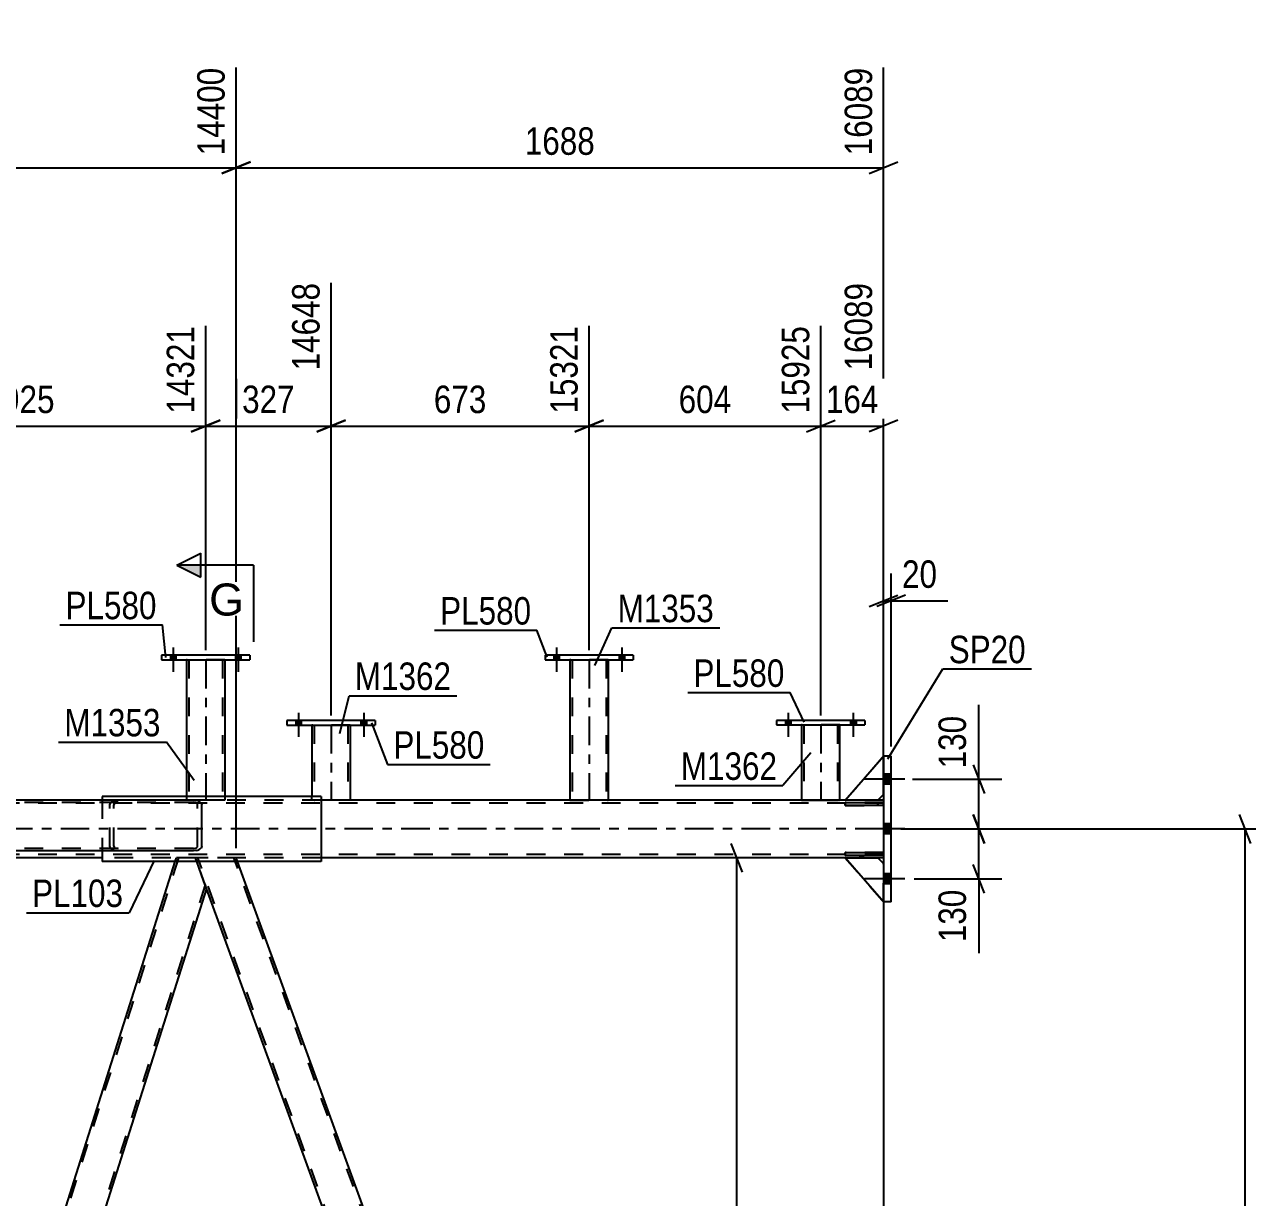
# Model space of a CAD drawing. Header units: millimetres. Extents: x -777 to 412, y -850 to -9.
# Drawn here: x -154.1 to -26.5, y -302.6 to -180.2 of the extents above; entities that cross this region are included whole.
import ezdxf

# ---------------------------------------------------------------- set-up
doc = ezdxf.new("R2010")
doc.units = ezdxf.units.MM
doc.linetypes.add('DXK_LINE_DOT2', pattern=[3.9198, 1.9599, -1.9599])
doc.linetypes.add('DXK_LINE_DOT3', pattern=[5.9187, 2.979, -0.9799, 0.9799, -0.9799])
doc.styles.add('Arial', font='ARIAL.TTF', dxfattribs={"height": 0.2})
doc.styles.add('Arial Narrow', font='ARIALN.TTF', dxfattribs={"height": 0.2})

# ---------------------------------------------------------------- blocks, each defined once
blk = doc.blocks.new('Part-570390744-11764 - 11758')
at = {"color": 2, "linetype": 'Continuous'}
for p, q in [((-138.39, -267.56), (-174.99, -382.96)), ((-135.36, -269.63), (-136.11, -267.56)), ((-135.09, -270.37), (-171.68, -385.76)), ((-135.09, -270.37), (-135.36, -269.63)), ((-173.96, -385.76), (-174.99, -382.96))]:
    blk.add_line(p, q, dxfattribs=at)
at = {"color": 7, "linetype": 'DXK_LINE_DOT2'}
for p, q in [((-138.02, -267.16), (-174.85, -383.33)), ((-138.27, -267.16), (-138.39, -267.56)), ((-136.25, -267.16), (-138.27, -267.16)), ((-136.11, -267.56), (-136.25, -267.16)), ((-135.22, -270), (-172.06, -386.16)), ((-135.09, -270.37), (-135.25, -269.91)), ((-173.82, -386.16), (-173.96, -385.76)), ((-171.81, -386.16), (-173.82, -386.16)), ((-171.68, -385.76), (-171.81, -386.16))]:
    blk.add_line(p, q, dxfattribs=at)
blk = doc.blocks.new('Part-570390744-12090 - 11758')
at = {"color": 2, "linetype": 'Continuous'}
for p, q in [((-97.18, -246.52), (-97.18, -261.16)), ((-93.18, -246.52), (-93.18, -261.16))]:
    blk.add_line(p, q, dxfattribs=at)
at = {"color": 7, "linetype": 'DXK_LINE_DOT2'}
for p, q in [((-93.18, -246.52), (-97.18, -246.52)), ((-96.94, -246.52), (-96.94, -261.17)), ((-93.42, -246.52), (-93.42, -261.17)), ((-97.18, -261.16), (-97.18, -261.17)), ((-97.18, -261.17), (-93.18, -261.17)), ((-93.18, -261.17), (-93.18, -261.16)), ((-93.18, -261.16), (-93.18, -261.17))]:
    blk.add_line(p, q, dxfattribs=at)
at = {"color": 7, "linetype": 'DXK_LINE_DOT3'}
blk.add_line((-95.18, -246.52), (-95.18, -261.17), dxfattribs=at)
blk = doc.blocks.new('Part-570390744-11795 - 11758')
at = {"linetype": 'Continuous'}
h = blk.add_hatch(dxfattribs=at)
h.set_pattern_fill('', scale=0.7, style=0, pattern_type=0)
h.set_pattern_definition([(45, (-164.953, -266.1466), (-1.57154, 1.57154), [])])
h.paths.add_polyline_path([(-165.02, -265.96), (-164.95, -266.15), (-164.76, -266.3), (-164.48, -266.41), (-164.15, -266.44), (-156.29, -266.44), (-155.95, -266.41), (-155.67, -266.3), (-155.48, -266.15), (-155.41, -265.96), (-155.41, -261.64), (-155.48, -261.46), (-155.67, -261.3), (-155.95, -261.2), (-156.29, -261.16), (-164.15, -261.16), (-164.48, -261.2), (-164.76, -261.3), (-164.95, -261.46), (-165.02, -261.64)])
h.paths.add_polyline_path([(-164.55, -261.55), (-164.45, -261.47), (-164.31, -261.42), (-164.15, -261.4), (-156.29, -261.4), (-156.12, -261.42), (-155.98, -261.47), (-155.88, -261.55), (-155.85, -261.64), (-155.85, -265.96), (-155.88, -266.05), (-155.98, -266.13), (-156.12, -266.18), (-156.29, -266.2), (-164.15, -266.2), (-164.31, -266.18), (-164.45, -266.13), (-164.55, -266.05), (-164.58, -265.96), (-164.58, -261.64)])
at = {"color": 2, "linetype": 'Continuous'}
for p, q in [((-164.95, -261.46), (-165.02, -261.64)), ((-164.58, -261.64), (-164.55, -261.55)), ((-164.15, -261.16), (-164.48, -261.2)), ((-164.31, -261.42), (-164.15, -261.4)), ((-164.15, -261.16), (-156.29, -261.16)), ((-164.15, -261.4), (-156.29, -261.4)), ((-136.46, -261.16), (-156.29, -261.16)), ((-155.95, -261.2), (-156.29, -261.16)), ((-156.29, -261.4), (-156.12, -261.42)), ((-155.88, -261.55), (-155.85, -261.64)), ((-155.41, -261.64), (-155.48, -261.46)), ((-136.46, -261.16), (-136.12, -261.2)), ((-135.65, -261.46), (-135.58, -261.64)), ((-165.02, -265.96), (-165.02, -261.64)), ((-164.58, -265.96), (-164.58, -261.64)), ((-155.85, -265.96), (-155.85, -261.64)), ((-155.41, -265.96), (-155.41, -261.64)), ((-135.58, -265.96), (-135.58, -261.64)), ((-165.02, -265.96), (-164.95, -266.15)), ((-164.55, -266.05), (-164.58, -265.96)), ((-164.48, -266.41), (-164.15, -266.44)), ((-164.15, -266.2), (-164.31, -266.18)), ((-164.15, -266.2), (-156.29, -266.2)), ((-164.15, -266.44), (-156.29, -266.44)), ((-156.12, -266.18), (-156.29, -266.2)), ((-156.29, -266.44), (-155.95, -266.41)), ((-136.46, -266.44), (-156.29, -266.44)), ((-155.85, -265.96), (-155.88, -266.05)), ((-155.48, -266.15), (-155.41, -265.96)), ((-136.12, -266.41), (-136.46, -266.44)), ((-135.58, -265.96), (-135.65, -266.15))]:
    blk.add_line(p, q, dxfattribs=at)
at = {"color": 7, "linetype": 'DXK_LINE_DOT2'}
for p, q in [((-156.29, -261.16), (-164.15, -261.16)), ((-136.46, -261.4), (-164.15, -261.4)), ((-145.19, -261.64), (-145.12, -261.46)), ((-144.72, -261.55), (-144.75, -261.64)), ((-144.65, -261.2), (-144.32, -261.16)), ((-144.32, -261.4), (-144.48, -261.42)), ((-136.29, -261.42), (-136.46, -261.4)), ((-136.02, -261.64), (-136.05, -261.55)), ((-145.19, -265.96), (-145.19, -261.64)), ((-144.75, -265.96), (-144.75, -261.64)), ((-136.02, -265.96), (-136.02, -261.64)), ((-136.46, -266.2), (-164.15, -266.2)), ((-164.15, -266.44), (-156.29, -266.44)), ((-145.12, -266.15), (-145.19, -265.96)), ((-144.75, -265.96), (-144.72, -266.05)), ((-144.32, -266.44), (-144.65, -266.41)), ((-144.48, -266.18), (-144.32, -266.2)), ((-136.46, -266.2), (-136.29, -266.18)), ((-136.05, -266.05), (-136.02, -265.96))]:
    blk.add_line(p, q, dxfattribs=at)
at = {"color": 2, "linetype": 'Continuous'}
for centre, radius, start, end in [((-164.35, -262.01), 0.817, 99.5182, 138.0638), ((-164.25, -261.82), 0.409, 99.5182, 138.0638), ((-156.19, -261.82), 0.409, 41.9363, 80.4819), ((-156.09, -262.01), 0.817, 41.9363, 80.4819), ((-136.26, -262.01), 0.817, 41.9363, 80.4819), ((-164.35, -265.6), 0.817, 221.9363, 260.4819), ((-164.25, -265.78), 0.409, 221.9363, 260.4819), ((-156.19, -265.78), 0.409, 279.5182, 318.0638), ((-156.09, -265.6), 0.817, 279.5182, 318.0638), ((-136.26, -265.6), 0.817, 279.5182, 318.0638)]:
    blk.add_arc(centre, radius, start, end, dxfattribs=at)
at = {"color": 7, "linetype": 'DXK_LINE_DOT2'}
for centre, radius, start, end in [((-144.52, -262.01), 0.817, 99.5182, 138.0638), ((-144.42, -261.82), 0.409, 99.5182, 138.0638), ((-136.36, -261.82), 0.409, 41.9363, 80.4819), ((-144.52, -265.6), 0.817, 221.9363, 260.4819), ((-144.42, -265.78), 0.409, 221.9363, 260.4819), ((-136.36, -265.78), 0.409, 279.5182, 318.0638)]:
    blk.add_arc(centre, radius, start, end, dxfattribs=at)
blk = doc.blocks.new('Part-570390744-11779 - 11758')
at = {"color": 7, "linetype": 'DXK_LINE_DOT2'}
for p, q in [((-132, -267.16), (-136.25, -267.16)), ((-135.09, -270.37), (-136.25, -267.16)), ((-92.69, -386.16), (-136, -267.16)), ((-88.94, -386.16), (-132.25, -267.16)), ((-131.85, -267.56), (-132, -267.16)), ((-92.94, -386.16), (-93.09, -385.76)), ((-92.94, -386.16), (-88.68, -386.16)), ((-88.68, -386.16), (-88.83, -385.76))]:
    blk.add_line(p, q, dxfattribs=at)
at = {"color": 2, "linetype": 'Continuous'}
for p, q in [((-88.83, -385.76), (-131.85, -267.56)), ((-93.09, -385.76), (-135.09, -270.37))]:
    blk.add_line(p, q, dxfattribs=at)
blk = doc.blocks.new('Part-570390744-11886 - 11758')
at = {"color": 2, "linetype": 'Continuous'}
for p, q in [((-64.46, -256.56), (-64.46, -271.76)), ((-63.66, -256.56), (-64.46, -256.56)), ((-63.66, -271.76), (-63.66, -256.56)), ((-63.66, -271.76), (-64.46, -271.76))]:
    blk.add_line(p, q, dxfattribs=at)
blk = doc.blocks.new('Part-570390744-11935 - 11758')
at = {"color": 2, "linetype": 'Continuous'}
for p, q in [((-145.99, -260.76), (-145.99, -261.16)), ((-123.15, -260.76), (-145.99, -260.76)), ((-123.15, -260.76), (-123.15, -267.56)), ((-145.99, -266.44), (-145.99, -267.56)), ((-123.15, -267.56), (-145.99, -267.56))]:
    blk.add_line(p, q, dxfattribs=at)
at = {"color": 7, "linetype": 'DXK_LINE_DOT2'}
blk.add_line((-145.99, -261.16), (-145.99, -266.44), dxfattribs=at)
blk = doc.blocks.new('Part-570390744-12382 - 11758')
at = {"color": 2, "linetype": 'Continuous'}
for p, q in [((-68.46, -266.92), (-68.46, -266.6)), ((-68.46, -266.6), (-64.46, -266.6)), ((-64.46, -266.6), (-64.46, -266.92)), ((-64.46, -266.92), (-68.46, -266.92))]:
    blk.add_line(p, q, dxfattribs=at)
at = {"color": 7, "linetype": 'DXK_LINE_DOT2'}
blk.add_line((-65.06, -266.92), (-65.06, -266.6), dxfattribs=at)
blk = doc.blocks.new('Part-570390744-12361 - 11758')
at = {"color": 2, "linetype": 'Continuous'}
for p, q in [((-126.7, -252.84), (-126.7, -253.32)), ((-117.5, -252.84), (-126.7, -252.84)), ((-126.7, -253.32), (-117.5, -253.32)), ((-117.5, -252.84), (-117.5, -253.32))]:
    blk.add_line(p, q, dxfattribs=at)
blk = doc.blocks.new('Part-570390744-12390 - 11758')
at = {"color": 7, "linetype": 'DXK_LINE_DOT2'}
for p, q in [((-64.46, -266.6), (-68.46, -266.6)), ((-68.46, -266.6), (-68.46, -266.92)), ((-65.06, -266.92), (-65.06, -266.6)), ((-64.46, -266.92), (-64.46, -266.6)), ((-68.46, -266.92), (-64.46, -266.92))]:
    blk.add_line(p, q, dxfattribs=at)
blk = doc.blocks.new('Part-570390744-12050 - 11758')
at = {"color": 2, "linetype": 'Continuous'}
for p, q in [((-139.78, -246.04), (-139.78, -246.52)), ((-130.58, -246.04), (-139.78, -246.04)), ((-130.58, -246.04), (-130.58, -246.52)), ((-139.78, -246.52), (-130.58, -246.52))]:
    blk.add_line(p, q, dxfattribs=at)
blk = doc.blocks.new('Part-570390744-12055 - 11758')
at = {"color": 2, "linetype": 'Continuous'}
for p, q in [((-137.18, -246.52), (-137.18, -260.76)), ((-133.18, -246.52), (-133.18, -260.76))]:
    blk.add_line(p, q, dxfattribs=at)
at = {"color": 7, "linetype": 'DXK_LINE_DOT2'}
for p, q in [((-133.18, -246.52), (-137.18, -246.52)), ((-136.94, -246.52), (-136.94, -261.17)), ((-133.42, -246.52), (-133.42, -261.17)), ((-137.18, -260.76), (-137.18, -261.17)), ((-133.18, -261.17), (-137.18, -261.17)), ((-133.18, -260.76), (-133.18, -261.17))]:
    blk.add_line(p, q, dxfattribs=at)
at = {"color": 7, "linetype": 'DXK_LINE_DOT3'}
blk.add_line((-135.18, -246.52), (-135.18, -261.17), dxfattribs=at)
blk = doc.blocks.new('Part-570390744-12085 - 11758')
at = {"color": 2, "linetype": 'Continuous'}
for p, q in [((-99.78, -246.04), (-99.78, -246.52)), ((-90.58, -246.04), (-99.78, -246.04)), ((-90.58, -246.04), (-90.58, -246.52)), ((-99.78, -246.52), (-90.58, -246.52))]:
    blk.add_line(p, q, dxfattribs=at)
blk = doc.blocks.new('Part-570390744-12100 - 11758')
at = {"color": 2, "linetype": 'Continuous'}
for p, q in [((-75.62, -252.83), (-75.62, -253.31)), ((-66.42, -252.83), (-75.62, -252.83)), ((-75.62, -253.31), (-66.42, -253.31)), ((-66.42, -252.83), (-66.42, -253.31))]:
    blk.add_line(p, q, dxfattribs=at)
blk = doc.blocks.new('Part-570390744-12380 - 11758')
at = {"color": 2, "linetype": 'Continuous'}
for p, q in [((-68.46, -261.16), (-64.46, -256.56)), ((-65.06, -261.16), (-68.46, -261.16)), ((-64.46, -260.56), (-65.06, -261.16))]:
    blk.add_line(p, q, dxfattribs=at)
at = {"color": 7, "linetype": 'DXK_LINE_DOT2'}
blk.add_line((-64.46, -260.56), (-64.46, -256.56), dxfattribs=at)
blk = doc.blocks.new('Part-570390744-12381 - 11758')
at = {"color": 7, "linetype": 'DXK_LINE_DOT2'}
for p, q in [((-68.46, -261.16), (-64.46, -256.56)), ((-64.46, -256.56), (-64.46, -260.56)), ((-65.06, -261.16), (-68.46, -261.16)), ((-64.46, -260.56), (-65.06, -261.16))]:
    blk.add_line(p, q, dxfattribs=at)
blk = doc.blocks.new('Bolt-570390744-12421 - 11758')
at = {"linetype": 'Continuous'}
for points in [[(-63.66, -259.48), (-63.66, -258.44), (-64.46, -258.44), (-64.46, -259.48)], [(-63.66, -259.48), (-63.66, -258.44), (-64.46, -258.44), (-64.46, -259.48)], [(-63.66, -259.48), (-63.66, -258.44), (-64.46, -258.44), (-64.46, -259.48)], [(-63.66, -264.68), (-63.66, -263.64), (-64.46, -263.64), (-64.46, -264.68)], [(-63.66, -264.68), (-63.66, -263.64), (-64.46, -263.64), (-64.46, -264.68)], [(-63.66, -269.88), (-63.66, -268.84), (-64.46, -268.84), (-64.46, -269.88)], [(-63.66, -269.88), (-63.66, -268.84), (-64.46, -268.84), (-64.46, -269.88)], [(-63.66, -269.88), (-63.66, -268.84), (-64.46, -268.84), (-64.46, -269.88)]]:
    blk.add_hatch(color=1, dxfattribs=at).paths.add_polyline_path(points)
at = {"color": 1, "linetype": 'Continuous'}
for p, q in [((-62.26, -258.96), (-66.46, -258.96)), ((-62.26, -258.96), (-66.46, -258.96)), ((-62.26, -258.96), (-66.46, -258.96)), ((-63.66, -258.44), (-64.46, -258.44)), ((-63.66, -258.44), (-64.46, -258.44)), ((-63.66, -258.44), (-64.46, -258.44)), ((-63.66, -259.48), (-64.46, -259.48)), ((-63.66, -259.48), (-64.46, -259.48)), ((-63.66, -259.48), (-64.46, -259.48)), ((-63.66, -263.64), (-64.46, -263.64)), ((-63.66, -263.64), (-64.46, -263.64)), ((-62.26, -264.16), (-66.46, -264.16)), ((-62.26, -264.16), (-66.46, -264.16)), ((-63.66, -264.68), (-64.46, -264.68)), ((-63.66, -264.68), (-64.46, -264.68)), ((-63.66, -268.84), (-64.46, -268.84)), ((-63.66, -268.84), (-64.46, -268.84)), ((-63.66, -268.84), (-64.46, -268.84)), ((-62.26, -269.36), (-66.46, -269.36)), ((-62.26, -269.36), (-66.46, -269.36)), ((-62.26, -269.36), (-66.46, -269.36)), ((-63.66, -269.88), (-64.46, -269.88)), ((-63.66, -269.88), (-64.46, -269.88)), ((-63.66, -269.88), (-64.46, -269.88))]:
    blk.add_line(p, q, dxfattribs=at)
blk = doc.blocks.new('Part-570390744-12356 - 11758')
at = {"color": 2, "linetype": 'Continuous'}
for p, q in [((-73.02, -253.31), (-73.02, -261.16)), ((-69.02, -261.16), (-69.02, -253.31)), ((-73.02, -261.16), (-69.5, -261.16)), ((-69.06, -261.16), (-69.5, -261.16)), ((-69.06, -261.16), (-69.02, -261.16))]:
    blk.add_line(p, q, dxfattribs=at)
at = {"color": 7, "linetype": 'DXK_LINE_DOT2'}
for p, q in [((-69.02, -253.31), (-73.02, -253.31)), ((-72.78, -253.31), (-72.78, -261.16)), ((-69.26, -253.31), (-69.26, -261.16)), ((-72.78, -261.16), (-72.76, -261.16)), ((-69.5, -261.16), (-69.16, -261.16))]:
    blk.add_line(p, q, dxfattribs=at)
at = {"color": 7, "linetype": 'DXK_LINE_DOT3'}
blk.add_line((-71.02, -253.31), (-71.02, -261.16), dxfattribs=at)
blk = doc.blocks.new('Part-570390744-12366 - 11758')
at = {"color": 2, "linetype": 'Continuous'}
for p, q in [((-124.1, -253.32), (-124.1, -260.76)), ((-120.1, -253.32), (-120.1, -261.16)), ((-120.58, -261.16), (-123.15, -261.16)), ((-120.14, -261.16), (-120.58, -261.16)), ((-120.1, -261.16), (-120.14, -261.16))]:
    blk.add_line(p, q, dxfattribs=at)
at = {"color": 7, "linetype": 'DXK_LINE_DOT2'}
for p, q in [((-120.1, -253.32), (-124.1, -253.32)), ((-123.86, -253.32), (-123.86, -261.16)), ((-120.34, -253.32), (-120.34, -261.16)), ((-124.1, -261.16), (-124.1, -260.76)), ((-123.15, -261.16), (-124.1, -261.16)), ((-123.86, -261.16), (-123.84, -261.16)), ((-120.24, -261.16), (-120.58, -261.16))]:
    blk.add_line(p, q, dxfattribs=at)
at = {"color": 7, "linetype": 'DXK_LINE_DOT3'}
blk.add_line((-122.1, -253.32), (-122.1, -261.16), dxfattribs=at)
blk = doc.blocks.new('Part-570390744-12378 - 11758')
at = {"color": 2, "linetype": 'Continuous'}
for p, q in [((-68.46, -267.16), (-65.06, -267.16)), ((-64.46, -271.76), (-68.46, -267.16)), ((-65.06, -267.16), (-64.46, -267.76))]:
    blk.add_line(p, q, dxfattribs=at)
at = {"color": 7, "linetype": 'DXK_LINE_DOT2'}
blk.add_line((-64.46, -267.76), (-64.46, -271.76), dxfattribs=at)
blk = doc.blocks.new('Part-570390744-12379 - 11758')
at = {"color": 7, "linetype": 'DXK_LINE_DOT2'}
for p, q in [((-65.06, -267.16), (-68.46, -267.16)), ((-68.46, -267.16), (-64.46, -271.76)), ((-64.46, -267.76), (-65.06, -267.16)), ((-64.46, -271.76), (-64.46, -267.76))]:
    blk.add_line(p, q, dxfattribs=at)
blk = doc.blocks.new('Part-570390744-12383 - 11758')
at = {"color": 2, "linetype": 'Continuous'}
for p, q in [((-68.46, -261.72), (-68.46, -261.4)), ((-68.46, -261.4), (-64.46, -261.4)), ((-64.46, -261.4), (-64.46, -261.72)), ((-64.46, -261.72), (-68.46, -261.72))]:
    blk.add_line(p, q, dxfattribs=at)
at = {"color": 7, "linetype": 'DXK_LINE_DOT2'}
blk.add_line((-65.06, -261.72), (-65.06, -261.4), dxfattribs=at)
blk = doc.blocks.new('Part-570390744-12391 - 11758')
at = {"color": 7, "linetype": 'DXK_LINE_DOT2'}
for p, q in [((-64.46, -261.4), (-68.46, -261.4)), ((-68.46, -261.4), (-68.46, -261.72)), ((-65.06, -261.4), (-65.06, -261.72)), ((-64.46, -261.72), (-64.46, -261.4)), ((-68.46, -261.72), (-64.46, -261.72))]:
    blk.add_line(p, q, dxfattribs=at)
blk = doc.blocks.new('Part-570390744-12396 - 11758')
at = {"color": 7, "linetype": 'DXK_LINE_DOT2'}
for p, q in [((-64.46, -261.48), (-708.01, -261.48)), ((-123.15, -261.16), (-164.15, -261.16)), ((-65.06, -261.16), (-68.46, -261.16)), ((-64.46, -261.16), (-64.46, -267.16)), ((-64.46, -266.84), (-708.01, -266.84)), ((-123.15, -267.16), (-145.99, -267.16)), ((-65.06, -267.16), (-68.46, -267.16))]:
    blk.add_line(p, q, dxfattribs=at)
at = {"color": 2, "linetype": 'Continuous'}
for p, q in [((-68.46, -261.16), (-123.15, -261.16)), ((-64.46, -261.16), (-65.06, -261.16)), ((-145.99, -267.16), (-209.58, -267.16)), ((-68.46, -267.16), (-123.15, -267.16)), ((-64.46, -267.16), (-65.06, -267.16))]:
    blk.add_line(p, q, dxfattribs=at)
at = {"color": 7, "linetype": 'DXK_LINE_DOT3'}
blk.add_line((-64.46, -264.16), (-708.01, -264.16), dxfattribs=at)
blk = doc.blocks.new('Bolt-570390744-12410 - 11758')
at = {"linetype": 'Continuous'}
for points in [[(-138.3, -246.04), (-138.86, -246.04), (-138.86, -246.52), (-138.3, -246.52)], [(-138.3, -246.04), (-138.86, -246.04), (-138.86, -246.52), (-138.3, -246.52)], [(-131.5, -246.04), (-132.06, -246.04), (-132.06, -246.52), (-131.5, -246.52)], [(-131.5, -246.04), (-132.06, -246.04), (-132.06, -246.52), (-131.5, -246.52)]]:
    blk.add_hatch(color=1, dxfattribs=at).paths.add_polyline_path(points)
at = {"color": 1, "linetype": 'Continuous'}
for p, q in [((-138.86, -246.04), (-138.86, -246.52)), ((-138.86, -246.04), (-138.86, -246.52)), ((-138.58, -245.24), (-138.58, -247.76)), ((-138.58, -245.24), (-138.58, -247.76)), ((-138.3, -246.04), (-138.3, -246.52)), ((-138.3, -246.04), (-138.3, -246.52)), ((-132.06, -246.04), (-132.06, -246.52)), ((-132.06, -246.04), (-132.06, -246.52)), ((-131.78, -245.24), (-131.78, -247.76)), ((-131.78, -245.24), (-131.78, -247.76)), ((-131.5, -246.04), (-131.5, -246.52)), ((-131.5, -246.04), (-131.5, -246.52))]:
    blk.add_line(p, q, dxfattribs=at)
blk = doc.blocks.new('Bolt-570390744-12412 - 11758')
at = {"linetype": 'Continuous'}
for points in [[(-74.14, -252.83), (-74.7, -252.83), (-74.7, -253.31), (-74.14, -253.31)], [(-74.14, -252.83), (-74.7, -252.83), (-74.7, -253.31), (-74.14, -253.31)], [(-67.34, -252.83), (-67.9, -252.83), (-67.9, -253.31), (-67.34, -253.31)], [(-67.34, -252.83), (-67.9, -252.83), (-67.9, -253.31), (-67.34, -253.31)]]:
    blk.add_hatch(color=1, dxfattribs=at).paths.add_polyline_path(points)
at = {"color": 1, "linetype": 'Continuous'}
for p, q in [((-74.42, -252.03), (-74.42, -254.55)), ((-74.42, -252.03), (-74.42, -254.55)), ((-67.62, -252.03), (-67.62, -254.55)), ((-67.62, -252.03), (-67.62, -254.55)), ((-74.7, -252.83), (-74.7, -253.31)), ((-74.7, -252.83), (-74.7, -253.31)), ((-74.14, -252.83), (-74.14, -253.31)), ((-74.14, -252.83), (-74.14, -253.31)), ((-67.9, -252.83), (-67.9, -253.31)), ((-67.9, -252.83), (-67.9, -253.31)), ((-67.34, -252.83), (-67.34, -253.31)), ((-67.34, -252.83), (-67.34, -253.31))]:
    blk.add_line(p, q, dxfattribs=at)
blk = doc.blocks.new('Bolt-570390744-12413 - 11758')
at = {"linetype": 'Continuous'}
for points in [[(-98.3, -246.04), (-98.86, -246.04), (-98.86, -246.52), (-98.3, -246.52)], [(-98.3, -246.04), (-98.86, -246.04), (-98.86, -246.52), (-98.3, -246.52)], [(-91.5, -246.04), (-92.06, -246.04), (-92.06, -246.52), (-91.5, -246.52)], [(-91.5, -246.04), (-92.06, -246.04), (-92.06, -246.52), (-91.5, -246.52)]]:
    blk.add_hatch(color=1, dxfattribs=at).paths.add_polyline_path(points)
at = {"color": 1, "linetype": 'Continuous'}
for p, q in [((-98.86, -246.04), (-98.86, -246.52)), ((-98.86, -246.04), (-98.86, -246.52)), ((-98.58, -245.24), (-98.58, -247.76)), ((-98.58, -245.24), (-98.58, -247.76)), ((-98.3, -246.04), (-98.3, -246.52)), ((-98.3, -246.04), (-98.3, -246.52)), ((-92.06, -246.04), (-92.06, -246.52)), ((-92.06, -246.04), (-92.06, -246.52)), ((-91.78, -245.24), (-91.78, -247.76)), ((-91.78, -245.24), (-91.78, -247.76)), ((-91.5, -246.04), (-91.5, -246.52)), ((-91.5, -246.04), (-91.5, -246.52))]:
    blk.add_line(p, q, dxfattribs=at)
blk = doc.blocks.new('Bolt-570390744-12440 - 11758')
at = {"linetype": 'Continuous'}
for points in [[(-125.22, -252.84), (-125.78, -252.84), (-125.78, -253.32), (-125.22, -253.32)], [(-125.22, -252.84), (-125.78, -252.84), (-125.78, -253.32), (-125.22, -253.32)], [(-118.42, -252.84), (-118.98, -252.84), (-118.98, -253.32), (-118.42, -253.32)], [(-118.42, -252.84), (-118.98, -252.84), (-118.98, -253.32), (-118.42, -253.32)]]:
    blk.add_hatch(color=1, dxfattribs=at).paths.add_polyline_path(points)
at = {"color": 1, "linetype": 'Continuous'}
for p, q in [((-125.5, -252.04), (-125.5, -254.56)), ((-125.5, -252.04), (-125.5, -254.56)), ((-118.7, -252.04), (-118.7, -254.56)), ((-118.7, -252.04), (-118.7, -254.56)), ((-125.78, -252.84), (-125.78, -253.32)), ((-125.78, -252.84), (-125.78, -253.32)), ((-125.22, -252.84), (-125.22, -253.32)), ((-125.22, -252.84), (-125.22, -253.32)), ((-118.98, -252.84), (-118.98, -253.32)), ((-118.98, -252.84), (-118.98, -253.32)), ((-118.42, -252.84), (-118.42, -253.32)), ((-118.42, -252.84), (-118.42, -253.32))]:
    blk.add_line(p, q, dxfattribs=at)
blk = doc.blocks.new('StraightDimension-570390744-50032 - 11758')
at = {"color": 7, "linetype": 'Continuous'}
for p, q in [((-122.1, -252.32), (-122.1, -207.19)), ((-95.18, -245.52), (-95.18, -211.69)), ((-120.6, -221.53), (-123.6, -222.73)), ((-96.68, -222.73), (-93.68, -221.53)), ((-122.1, -222.13), (-95.18, -222.13))]:
    blk.add_line(p, q, dxfattribs=at)
at = {"color": 0}
blk.add_wipeout([(-105.3, -221.38), (-105.3, -217.18), (-111.98, -217.18), (-111.98, -221.38)], dxfattribs=at)
at = {"color": 3, "style": 'Arial Narrow'}
blk.add_text('673', height=2.863, dxfattribs=at).set_placement((-111.38, -220.78))
at = {"color": 0, "linetype": 'Continuous'}
blk.add_wipeout([(-95.78, -211.09), (-99.98, -211.09), (-99.98, -221.43), (-95.78, -221.43)], dxfattribs=at)
at = {"color": 3, "linetype": 'Continuous', "style": 'Arial Narrow'}
blk.add_text('15321', height=2.863, rotation=90.0002, dxfattribs=at).set_placement((-96.38, -220.83))
blk = doc.blocks.new('StraightDimension-570390744-12848 - 11758')
at = {"color": 7, "linetype": 'Continuous'}
for p, q in [((-55.12, -262.66), (-53.92, -265.66)), ((-62.66, -264.16), (-52.12, -264.16)), ((-54.52, -269.36), (-54.52, -264.16)), ((-53.92, -270.86), (-55.12, -267.86)), ((-61.26, -269.36), (-52.12, -269.36)), ((-54.52, -269.36), (-54.52, -277.1)), ((-54.52, -269.36), (-54.52, -277.1))]:
    blk.add_line(p, q, dxfattribs=at)
at = {"color": 0}
blk.add_wipeout([(-55.27, -269.89), (-59.47, -269.89), (-59.47, -276.57), (-55.27, -276.57)], dxfattribs=at)
at = {"color": 3, "style": 'Arial Narrow'}
blk.add_text('130', height=2.863, rotation=90.0002, dxfattribs=at).set_placement((-55.87, -275.97))
blk = doc.blocks.new('StraightDimension-570390744-12763 - 11758')
at = {"color": 7, "linetype": 'Continuous'}
for p, q in [((-26.14, -265.66), (-27.34, -262.66)), ((-62.66, -264.16), (-24.34, -264.16)), ((-26.74, -389.16), (-26.74, -264.16))]:
    blk.add_line(p, q, dxfattribs=at)
blk = doc.blocks.new('StraightDimension-570390744-50033 - 11758')
at = {"color": 7, "linetype": 'Continuous'}
for p, q in [((-122.1, -252.32), (-122.1, -207.19)), ((-135.18, -245.52), (-135.18, -211.69)), ((-133.68, -221.53), (-136.68, -222.73)), ((-123.6, -222.73), (-120.6, -221.53)), ((-135.18, -222.13), (-122.1, -222.13))]:
    blk.add_line(p, q, dxfattribs=at)
at = {"color": 0}
blk.add_wipeout([(-125.3, -221.38), (-125.3, -217.18), (-131.98, -217.18), (-131.98, -221.38)], dxfattribs=at)
at = {"color": 3, "style": 'Arial Narrow'}
blk.add_text('327', height=2.863, dxfattribs=at).set_placement((-131.38, -220.78))
at = {"color": 0, "linetype": 'Continuous'}
blk.add_wipeout([(-122.7, -206.59), (-126.9, -206.59), (-126.9, -216.93), (-122.7, -216.93)], dxfattribs=at)
at = {"color": 3, "linetype": 'Continuous', "style": 'Arial Narrow'}
blk.add_text('14648', height=2.863, rotation=90.0002, dxfattribs=at).set_placement((-123.3, -216.33))
blk = doc.blocks.new('StraightDimension-570390744-12522 - 11758')
at = {"color": 7, "linetype": 'Continuous'}
for p, q in [((-64.46, -268.16), (-64.46, -313.41)), ((-42.16, -385.16), (-42.16, -308.16)), ((-62.96, -310.41), (-65.96, -311.61)), ((-64.46, -311.01), (-42.16, -311.01)), ((-43.66, -311.61), (-40.66, -310.41))]:
    blk.add_line(p, q, dxfattribs=at)
at = {"color": 0}
blk.add_wipeout([(-49.06, -310.26), (-49.06, -306.06), (-57.57, -306.06), (-57.57, -310.26)], dxfattribs=at)
at = {"color": 3, "style": 'Arial Narrow'}
blk.add_text('1137', height=2.863, dxfattribs=at).set_placement((-56.97, -309.66))
blk = doc.blocks.new('StraightDimension-570390744-51147 - 11758')
at = {"color": 7, "linetype": 'Continuous'}
for p, q in [((-132, -266.16), (-132, -184.74)), ((-64.46, -260.16), (-64.46, -184.74)), ((-130.5, -194.59), (-133.5, -195.79)), ((-132, -195.19), (-64.46, -195.19)), ((-65.96, -195.79), (-62.96, -194.59))]:
    blk.add_line(p, q, dxfattribs=at)
at = {"color": 0}
blk.add_wipeout([(-93.97, -194.44), (-93.97, -190.24), (-102.49, -190.24), (-102.49, -194.44)], dxfattribs=at)
at = {"color": 3, "style": 'Arial Narrow'}
blk.add_text('1688', height=2.863, dxfattribs=at).set_placement((-101.89, -193.84))
at = {"color": 0, "linetype": 'Continuous'}
blk.add_wipeout([(-65.06, -184.14), (-69.26, -184.14), (-69.26, -194.49), (-65.06, -194.49)], dxfattribs=at)
at = {"color": 3, "linetype": 'Continuous', "style": 'Arial Narrow'}
blk.add_text('16089', height=2.863, rotation=90.0002, dxfattribs=at).set_placement((-65.66, -193.89))
blk = doc.blocks.new('StraightDimension-570390744-12813 - 11758')
at = {"color": 7, "linetype": 'Continuous'}
for p, q in [((-79.17, -268.66), (-80.37, -265.66)), ((-79.69, -267.16), (-82.62, -267.16)), ((-79.77, -386.38), (-79.77, -267.16)), ((-80.37, -384.88), (-79.17, -387.88)), ((-131.94, -386.38), (-77.37, -386.38))]:
    blk.add_line(p, q, dxfattribs=at)
at = {"color": 0}
blk.add_wipeout([(-80.52, -322.52), (-84.72, -322.52), (-84.72, -331.03), (-80.52, -331.03)], dxfattribs=at)
at = {"color": 3, "style": 'Arial Narrow'}
blk.add_text('2981', height=2.863, rotation=90.0002, dxfattribs=at).set_placement((-81.12, -330.43))
blk = doc.blocks.new('StraightDimension-570390744-12840 - 11758')
at = {"color": 7, "linetype": 'Continuous'}
for p, q in [((-54.52, -258.96), (-54.52, -251.23)), ((-54.52, -258.96), (-54.52, -251.23)), ((-55.12, -257.46), (-53.92, -260.46)), ((-61.46, -258.96), (-52.12, -258.96)), ((-54.52, -264.16), (-54.52, -258.96)), ((-53.92, -265.66), (-55.12, -262.66)), ((-62.66, -264.16), (-52.12, -264.16))]:
    blk.add_line(p, q, dxfattribs=at)
at = {"color": 0}
blk.add_wipeout([(-55.27, -251.75), (-59.47, -251.75), (-59.47, -258.44), (-55.27, -258.44)], dxfattribs=at)
at = {"color": 3, "style": 'Arial Narrow'}
blk.add_text('130', height=2.863, rotation=90.0002, dxfattribs=at).set_placement((-55.87, -257.84))
blk = doc.blocks.new('StraightDimension-570390744-13231 - 11758')
at = {"color": 7, "linetype": 'Continuous'}
for p, q in [((-64.46, -255.56), (-64.46, -237.51)), ((-63.66, -255.56), (-63.66, -237.51)), ((-65.96, -240.96), (-62.96, -239.76)), ((-62.16, -239.76), (-65.16, -240.96)), ((-64.46, -240.36), (-63.66, -240.36)), ((-63.66, -240.36), (-57.76, -240.36)), ((-63.66, -240.36), (-57.76, -240.36))]:
    blk.add_line(p, q, dxfattribs=at)
at = {"color": 0}
blk.add_wipeout([(-58.28, -239.61), (-58.28, -235.41), (-63.14, -235.41), (-63.14, -239.61)], dxfattribs=at)
at = {"color": 3, "style": 'Arial Narrow'}
blk.add_text('20', height=2.863, dxfattribs=at).set_placement((-62.54, -239.01))
blk = doc.blocks.new('StraightDimension-570390744-50030 - 11758')
at = {"color": 7, "linetype": 'Continuous'}
for p, q in [((-64.46, -260.16), (-64.46, -207.19)), ((-71.02, -252.31), (-71.02, -211.69)), ((-72.52, -222.73), (-69.52, -221.53)), ((-62.96, -221.53), (-65.96, -222.73)), ((-71.02, -222.13), (-64.46, -222.13))]:
    blk.add_line(p, q, dxfattribs=at)
at = {"color": 0}
blk.add_wipeout([(-64.4, -221.38), (-64.4, -217.18), (-71.08, -217.18), (-71.08, -221.38)], dxfattribs=at)
at = {"color": 3, "style": 'Arial Narrow'}
blk.add_text('164', height=2.863, dxfattribs=at).set_placement((-70.48, -220.78))
at = {"color": 0, "linetype": 'Continuous'}
blk.add_wipeout([(-65.06, -206.59), (-69.26, -206.59), (-69.26, -216.93), (-65.06, -216.93)], dxfattribs=at)
at = {"color": 3, "linetype": 'Continuous', "style": 'Arial Narrow'}
blk.add_text('16089', height=2.863, rotation=90.0002, dxfattribs=at).set_placement((-65.66, -216.33))
blk = doc.blocks.new('StraightDimension-570390744-50031 - 11758')
at = {"color": 7, "linetype": 'Continuous'}
for p, q in [((-95.18, -245.52), (-95.18, -211.69)), ((-71.02, -252.31), (-71.02, -211.69)), ((-93.68, -221.53), (-96.68, -222.73)), ((-72.52, -222.73), (-69.52, -221.53)), ((-95.18, -222.13), (-71.02, -222.13))]:
    blk.add_line(p, q, dxfattribs=at)
at = {"color": 0}
blk.add_wipeout([(-79.76, -221.38), (-79.76, -217.18), (-86.44, -217.18), (-86.44, -221.38)], dxfattribs=at)
at = {"color": 3, "style": 'Arial Narrow'}
blk.add_text('604', height=2.863, dxfattribs=at).set_placement((-85.84, -220.78))
at = {"color": 0, "linetype": 'Continuous'}
blk.add_wipeout([(-71.62, -211.09), (-75.82, -211.09), (-75.82, -221.43), (-71.62, -221.43)], dxfattribs=at)
at = {"color": 3, "linetype": 'Continuous', "style": 'Arial Narrow'}
blk.add_text('15925', height=2.863, rotation=90.0002, dxfattribs=at).set_placement((-72.22, -220.83))
blk = doc.blocks.new('StraightDimension-570390744-50034 - 11758')
at = {"color": 7, "linetype": 'Continuous'}
for p, q in [((-172.18, -244.8), (-172.18, -196.69)), ((-135.18, -245.52), (-135.18, -211.69)), ((-170.68, -221.53), (-173.68, -222.73)), ((-136.68, -222.73), (-133.68, -221.53)), ((-172.18, -222.13), (-135.18, -222.13))]:
    blk.add_line(p, q, dxfattribs=at)
at = {"color": 0}
blk.add_wipeout([(-150.34, -221.38), (-150.34, -217.18), (-157.02, -217.18), (-157.02, -221.38)], dxfattribs=at)
at = {"color": 3, "style": 'Arial Narrow'}
blk.add_text('925', height=2.863, dxfattribs=at).set_placement((-156.42, -220.78))
at = {"color": 0, "linetype": 'Continuous'}
blk.add_wipeout([(-135.78, -211.09), (-139.98, -211.09), (-139.98, -221.43), (-135.78, -221.43)], dxfattribs=at)
at = {"color": 3, "linetype": 'Continuous', "style": 'Arial Narrow'}
blk.add_text('14321', height=2.863, rotation=90.0002, dxfattribs=at).set_placement((-136.38, -220.83))
blk = doc.blocks.new('StraightDimension-570390744-51148 - 11758')
at = {"color": 7, "linetype": 'Continuous'}
for p, q in [((-217.13, -266.16), (-217.13, -180.24)), ((-132, -266.16), (-132, -184.74)), ((-215.63, -194.59), (-218.63, -195.79)), ((-217.13, -195.19), (-132, -195.19)), ((-133.5, -195.79), (-130.5, -194.59))]:
    blk.add_line(p, q, dxfattribs=at)
at = {"color": 0}
blk.add_wipeout([(-170.31, -194.44), (-170.31, -190.24), (-178.82, -190.24), (-178.82, -194.44)], dxfattribs=at)
at = {"color": 3, "style": 'Arial Narrow'}
blk.add_text('2128', height=2.863, dxfattribs=at).set_placement((-178.22, -193.84))
at = {"color": 0, "linetype": 'Continuous'}
blk.add_wipeout([(-132.6, -184.14), (-136.8, -184.14), (-136.8, -194.49), (-132.6, -194.49)], dxfattribs=at)
at = {"color": 3, "linetype": 'Continuous', "style": 'Arial Narrow'}
blk.add_text('14400', height=2.863, rotation=90.0002, dxfattribs=at).set_placement((-133.2, -193.89))
blk = doc.blocks.new('Mark-570390744-11882 - 11758')
at = {"color": 0}
blk.add_wipeout([(-49.63, -246.87), (-49.63, -243.87), (-57.67, -243.87), (-57.67, -246.87)], dxfattribs=at)
blk.add_wipeout([(-49.63, -246.87), (-49.63, -243.87), (-57.67, -243.87), (-57.67, -246.87)], dxfattribs=at)
at = {"color": 30, "linetype": 'Continuous'}
for p, q in [((-64.01, -256.84), (-58.27, -247.47)), ((-58.27, -247.47), (-49.03, -247.47))]:
    blk.add_line(p, q, dxfattribs=at)
at = {"color": 3, "style": 'Arial Narrow'}
blk.add_text('SP20', height=2.863, dxfattribs=at).set_placement((-57.67, -246.87))
blk = doc.blocks.new('Mark-570390744-11931 - 11758')
at = {"color": 0}
blk.add_wipeout([(-143.78, -272.3), (-143.78, -269.3), (-153.29, -269.3), (-153.29, -272.3)], dxfattribs=at)
blk.add_wipeout([(-143.78, -272.3), (-143.78, -269.3), (-153.29, -269.3), (-153.29, -272.3)], dxfattribs=at)
at = {"color": 30, "linetype": 'Continuous'}
for p in [(-140.54, -267.46), (-153.89, -272.9)]:
    blk.add_line(p, (-143.18, -272.9), dxfattribs=at)
at = {"color": 3, "style": 'Arial Narrow'}
blk.add_text('PL103', height=2.863, dxfattribs=at).set_placement((-153.29, -272.3))
blk = doc.blocks.new('Mark-570390744-12357 - 11758')
at = {"color": 0}
blk.add_wipeout([(-106.1, -256.83), (-106.1, -253.83), (-115.6, -253.83), (-115.6, -256.83)], dxfattribs=at)
blk.add_wipeout([(-106.1, -256.83), (-106.1, -253.83), (-115.6, -253.83), (-115.6, -256.83)], dxfattribs=at)
at = {"color": 30, "linetype": 'Continuous'}
for p, q in [((-117.9, -253.08), (-116.2, -257.43)), ((-116.2, -257.43), (-105.5, -257.43))]:
    blk.add_line(p, q, dxfattribs=at)
at = {"color": 3, "style": 'Arial Narrow'}
blk.add_text('PL580', height=2.863, dxfattribs=at).set_placement((-115.6, -256.83))
blk = doc.blocks.new('Mark-570390744-12046 - 11758')
at = {"color": 0}
blk.add_wipeout([(-140.3, -242.28), (-140.3, -239.28), (-149.8, -239.28), (-149.8, -242.28)], dxfattribs=at)
blk.add_wipeout([(-140.3, -242.28), (-140.3, -239.28), (-149.8, -239.28), (-149.8, -242.28)], dxfattribs=at)
at = {"color": 30, "linetype": 'Continuous'}
for p in [(-150.4, -242.88), (-139.34, -246.26)]:
    blk.add_line(p, (-139.7, -242.88), dxfattribs=at)
at = {"color": 3, "style": 'Arial Narrow'}
blk.add_text('PL580', height=2.863, dxfattribs=at).set_placement((-149.8, -242.28))
blk = doc.blocks.new('Mark-570390744-12051 - 11758')
at = {"color": 0}
blk.add_wipeout([(-139.88, -254.5), (-139.88, -251.5), (-149.93, -251.5), (-149.93, -254.5)], dxfattribs=at)
blk.add_wipeout([(-139.88, -254.5), (-139.88, -251.5), (-149.93, -251.5), (-149.93, -254.5)], dxfattribs=at)
at = {"color": 30, "linetype": 'Continuous'}
for p in [(-150.53, -255.1), (-136.38, -259.1)]:
    blk.add_line(p, (-139.28, -255.1), dxfattribs=at)
at = {"color": 3, "style": 'Arial Narrow'}
blk.add_text('M1353', height=2.863, dxfattribs=at).set_placement((-149.93, -254.5))
blk = doc.blocks.new('Mark-570390744-12081 - 11758')
at = {"color": 0}
blk.add_wipeout([(-101.22, -242.84), (-101.22, -239.84), (-110.72, -239.84), (-110.72, -242.84)], dxfattribs=at)
blk.add_wipeout([(-101.22, -242.84), (-101.22, -239.84), (-110.72, -239.84), (-110.72, -242.84)], dxfattribs=at)
at = {"color": 30, "linetype": 'Continuous'}
for p in [(-111.32, -243.44), (-99.56, -246.24)]:
    blk.add_line(p, (-100.62, -243.44), dxfattribs=at)
at = {"color": 3, "style": 'Arial Narrow'}
blk.add_text('PL580', height=2.863, dxfattribs=at).set_placement((-110.72, -242.84))
blk = doc.blocks.new('Mark-570390744-12086 - 11758')
at = {"color": 0}
blk.add_wipeout([(-82.15, -242.59), (-82.15, -239.59), (-92.21, -239.59), (-92.21, -242.59)], dxfattribs=at)
blk.add_wipeout([(-82.15, -242.59), (-82.15, -239.59), (-92.21, -239.59), (-92.21, -242.59)], dxfattribs=at)
at = {"color": 30, "linetype": 'Continuous'}
for p, q in [((-94.58, -247.1), (-92.81, -243.19)), ((-92.81, -243.19), (-81.55, -243.19))]:
    blk.add_line(p, q, dxfattribs=at)
at = {"color": 3, "style": 'Arial Narrow'}
blk.add_text('M1353', height=2.863, dxfattribs=at).set_placement((-92.21, -242.59))
blk = doc.blocks.new('Mark-570390744-59425 - 11758')
at = {"color": 0}
blk.add_wipeout([(-74.8, -249.34), (-74.8, -246.34), (-84.3, -246.34), (-84.3, -249.34)], dxfattribs=at)
blk.add_wipeout([(-74.8, -249.34), (-74.8, -246.34), (-84.3, -246.34), (-84.3, -249.34)], dxfattribs=at)
at = {"color": 30, "linetype": 'Continuous'}
for p in [(-84.9, -249.94), (-72.74, -253.03)]:
    blk.add_line(p, (-74.2, -249.94), dxfattribs=at)
at = {"color": 3, "style": 'Arial Narrow'}
blk.add_text('PL580', height=2.863, dxfattribs=at).set_placement((-84.3, -249.34))
blk = doc.blocks.new('Mark-570390744-12352 - 11758')
at = {"color": 0}
blk.add_wipeout([(-75.56, -259.04), (-75.56, -256.04), (-85.61, -256.04), (-85.61, -259.04)], dxfattribs=at)
blk.add_wipeout([(-75.56, -259.04), (-75.56, -256.04), (-85.61, -256.04), (-85.61, -259.04)], dxfattribs=at)
at = {"color": 30, "linetype": 'Continuous'}
for p in [(-72.04, -256.23), (-86.21, -259.64)]:
    blk.add_line(p, (-74.96, -259.64), dxfattribs=at)
at = {"color": 3, "style": 'Arial Narrow'}
blk.add_text('M1362', height=2.863, dxfattribs=at).set_placement((-85.61, -259.04))
blk = doc.blocks.new('Mark-570390744-12362 - 11758')
at = {"color": 0}
blk.add_wipeout([(-109.57, -249.66), (-109.57, -246.66), (-119.62, -246.66), (-119.62, -249.66)], dxfattribs=at)
blk.add_wipeout([(-109.57, -249.66), (-109.57, -246.66), (-119.62, -246.66), (-119.62, -249.66)], dxfattribs=at)
at = {"color": 30, "linetype": 'Continuous'}
for p, q in [((-121.17, -254.19), (-120.22, -250.26)), ((-120.22, -250.26), (-108.97, -250.26))]:
    blk.add_line(p, q, dxfattribs=at)
at = {"color": 3, "style": 'Arial Narrow'}
blk.add_text('M1362', height=2.863, dxfattribs=at).set_placement((-119.62, -249.66))
blk = doc.blocks.new('SectionMark-570390744-13883 - 11758')
at = {"linetype": 'Continuous'}
blk.add_hatch(color=6, dxfattribs=at).paths.add_polyline_path([(-135.69, -236.65), (-135.69, -237.9), (-138.19, -236.65)])
at = {"color": 6, "linetype": 'Continuous'}
for p, q in [((-138.19, -236.65), (-135.69, -235.4)), ((-135.69, -237.9), (-135.69, -235.4)), ((-130.19, -236.65), (-138.19, -236.65)), ((-138.19, -236.65), (-135.69, -237.9)), ((-130.19, -236.65), (-130.19, -244.65))]:
    blk.add_line(p, q, dxfattribs=at)
at = {"color": 0, "linetype": 'Continuous'}
blk.add_wipeout([(-131.19, -241.9), (-131.19, -238.4), (-134.82, -238.4), (-134.82, -241.9)], dxfattribs=at)
at = {"color": 3, "linetype": 'Continuous', "style": 'Arial'}
blk.add_text('G', height=3.34, dxfattribs=at).set_placement((-134.82, -241.9))

msp = doc.modelspace()

# ---------------------------------------------------------------- block references
for name in ['Part-570390744-12050 - 11758', 'Bolt-570390744-12410 - 11758', 'Part-570390744-12085 - 11758', 'Bolt-570390744-12413 - 11758', 'Part-570390744-12055 - 11758', 'Part-570390744-12090 - 11758', 'Bolt-570390744-12440 - 11758', 'Bolt-570390744-12412 - 11758', 'Part-570390744-12361 - 11758', 'Part-570390744-12366 - 11758', 'Part-570390744-12100 - 11758', 'Part-570390744-12356 - 11758', 'Part-570390744-12380 - 11758', 'Part-570390744-12381 - 11758', 'Part-570390744-11886 - 11758', 'Bolt-570390744-12421 - 11758', 'Part-570390744-12396 - 11758', 'Part-570390744-11795 - 11758', 'Part-570390744-11935 - 11758', 'Part-570390744-12383 - 11758', 'Part-570390744-12391 - 11758', 'Part-570390744-12382 - 11758', 'Part-570390744-12390 - 11758', 'Part-570390744-11764 - 11758', 'Part-570390744-11779 - 11758', 'Part-570390744-12378 - 11758', 'Part-570390744-12379 - 11758']:
    msp.add_blockref(name, (0, 0))

# ---------------------------------------------------------------- next in the draw order: block references
for name in ['StraightDimension-570390744-50032 - 11758', 'StraightDimension-570390744-12848 - 11758', 'Mark-570390744-11931 - 11758']:
    msp.add_blockref(name, (0, 0))

# ---------------------------------------------------------------- next in the draw order: block references
for name in ['StraightDimension-570390744-50033 - 11758', 'StraightDimension-570390744-12763 - 11758']:
    msp.add_blockref(name, (0, 0))

# ---------------------------------------------------------------- next in the draw order: block references
for name in ['StraightDimension-570390744-51147 - 11758', 'StraightDimension-570390744-12522 - 11758']:
    msp.add_blockref(name, (0, 0))

# ---------------------------------------------------------------- next in the draw order: block references
for name in ['StraightDimension-570390744-50034 - 11758', 'Mark-570390744-12081 - 11758', 'StraightDimension-570390744-12840 - 11758', 'Mark-570390744-12357 - 11758', 'StraightDimension-570390744-12813 - 11758']:
    msp.add_blockref(name, (0, 0))

# ---------------------------------------------------------------- next in the draw order: block references
for name in ['StraightDimension-570390744-51148 - 11758', 'StraightDimension-570390744-13231 - 11758', 'Mark-570390744-12362 - 11758']:
    msp.add_blockref(name, (0, 0))

# ---------------------------------------------------------------- next in the draw order: block references
for name in ['StraightDimension-570390744-50030 - 11758', 'Mark-570390744-12046 - 11758', 'Mark-570390744-12051 - 11758']:
    msp.add_blockref(name, (0, 0))

# ---------------------------------------------------------------- next in the draw order: block references
for name in ['StraightDimension-570390744-50031 - 11758', 'SectionMark-570390744-13883 - 11758', 'Mark-570390744-11882 - 11758', 'Mark-570390744-12352 - 11758']:
    msp.add_blockref(name, (0, 0))

# ---------------------------------------------------------------- next in the draw order: block references
msp.add_blockref('Mark-570390744-12086 - 11758', (0, 0))

# ---------------------------------------------------------------- next in the draw order: block references
msp.add_blockref('Mark-570390744-59425 - 11758', (0, 0))

doc.saveas('drawing.dxf')
